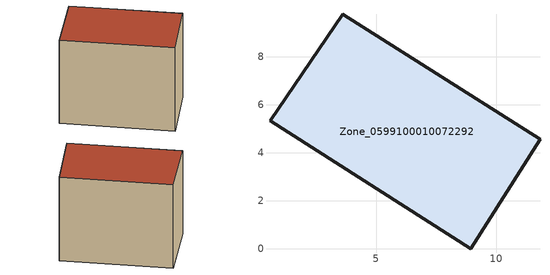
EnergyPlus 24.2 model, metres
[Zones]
Zone_0599100010072292
 floor ground (C_G): 8.95,0 0.57,5.33 3.59,9.78 11.84,4.56 z1.66
 wall outside (C_F): 3.59,9.78 0.57,5.33 8.95,0 11.84,4.56 3.59,9.78 z1.66:10.09
 roof outside (C_R): 0.57,5.33 8.95,0 11.84,4.56 3.59,9.78 z10.09
[BUILDING]
Pand.0599100010072292: North Axis=0; Terrain=City; Loads Convergence Tolerance Value=0.04; Temperature Convergence Tolerance Value=0.4; Solar Distribution=FullExterior; Maximum Number of Warmup Days=25; Minimum Number of Warmup Days=1
[Site:Location]
Rotterdam.The.Hague.AP_ZH_NLD Design_Conditions: Latitude=51.96; Longitude=4.45; Time Zone=1; Elevation=-4.5
[SITE:GROUNDTEMPERATURE:BUILDINGSURFACE]
18, 18, 18, 18, 18, 18, 18, 18, 18, 18, 18, 18
[MATERIAL] Thermal Absorptance=0.9; Solar Absorptance=0.7; Visible Absorptance=0.7
Name | Roughness | Thickness | Conductivity | Density | Specific Heat
G.TI.2006-2014 | MediumSmooth | 0.15 | 0.06 | 540 | 1210
F.TI.2006-2014 | Rough | 0.3 | 0.12 | 1920 | 840
R.TI.2006-2014 | MediumRough | 0.2 | 0.08 | 1500 | 1000
[CONSTRUCTION]
C_G: G.TI.2006-2014
C_F: F.TI.2006-2014
C_R: R.TI.2006-2014
[ZONE]
Zone_0599100010072292: Type=1; Multiplier=1; Ceiling Height=Autocalculate; Volume=Autocalculate; Floor Area=autocalculate; Part of Total Floor Area=Yes
[ZONEINFILTRATION:DESIGNFLOWRATE]
Infil_Zone_0599100010072292: Zone or ZoneList or Space or SpaceList=Zone_0599100010072292; Schedule=AlwaysOn; Design Flow Rate Calculation Method=Flow/Area; Flow Rate per Floor Area=0.0015; Constant Term Coefficient=1; Temperature Term Coefficient=0; Velocity Term Coefficient=0; Velocity Squared Term Coefficient=0
[HVACTEMPLATE:ZONE:IDEALLOADSAIRSYSTEM]
Zone_0599100010072292: Maximum Heating Supply Air Temperature=50; Minimum Cooling Supply Air Temperature=13; Maximum Heating Supply Air Humidity Ratio=0.0156; Minimum Cooling Supply Air Humidity Ratio=0.0077; Heating Limit=NoLimit; Cooling Limit=NoLimit; Dehumidification Control Type=ConstantSensibleHeatRatio; Cooling Sensible Heat Ratio=0.7; Dehumidification Setpoint=60; Humidification Control Type=None; Humidification Setpoint=30; Outdoor Air Method=None; Outdoor Air Flow Rate per Person=0.00944; Outdoor Air Flow Rate per Zone Floor Area=0; Outdoor Air Flow Rate per Zone=0; Demand Controlled Ventilation Type=None; Outdoor Air Economizer Type=NoEconomizer; Heat Recovery Type=None; Sensible Heat Recovery Effectiveness=0.7; Latent Heat Recovery Effectiveness=0.65
[ZONECONTROL:THERMOSTAT]
ThermostatControl_Zone_0599100010072292: Zone or ZoneList=Zone_0599100010072292; Control Type Schedule=DualSetpointControlType; Control 1=Thermostat_Zone_0599100010072292; Temperature Difference Between Cutout And Setpoint=0
[THERMOSTATSETPOINT:DUALSETPOINT]
Thermostat_Zone_0599100010072292: Heating Setpoint Temperature Schedule=HeatingSetpoint_Zone_0599100010072292; Cooling Setpoint Temperature Schedule=CoolingSetpoint_Zone_0599100010072292
[SCHEDULE:COMPACT]
HeatingSetpoint_Zone_0599100010072292: Through: 12/31, For: AllDays, Until: 24:00, 21
CoolingSetpoint_Zone_0599100010072292: Through: 12/31, For: AllDays, Until: 24:00, 24
DualSetpointControlType: Through: 12/31, For: AllDays, Until: 24:00, 4
AlwaysOn: Through: 12/31, For: AllDays, Until: 24:00, 1
